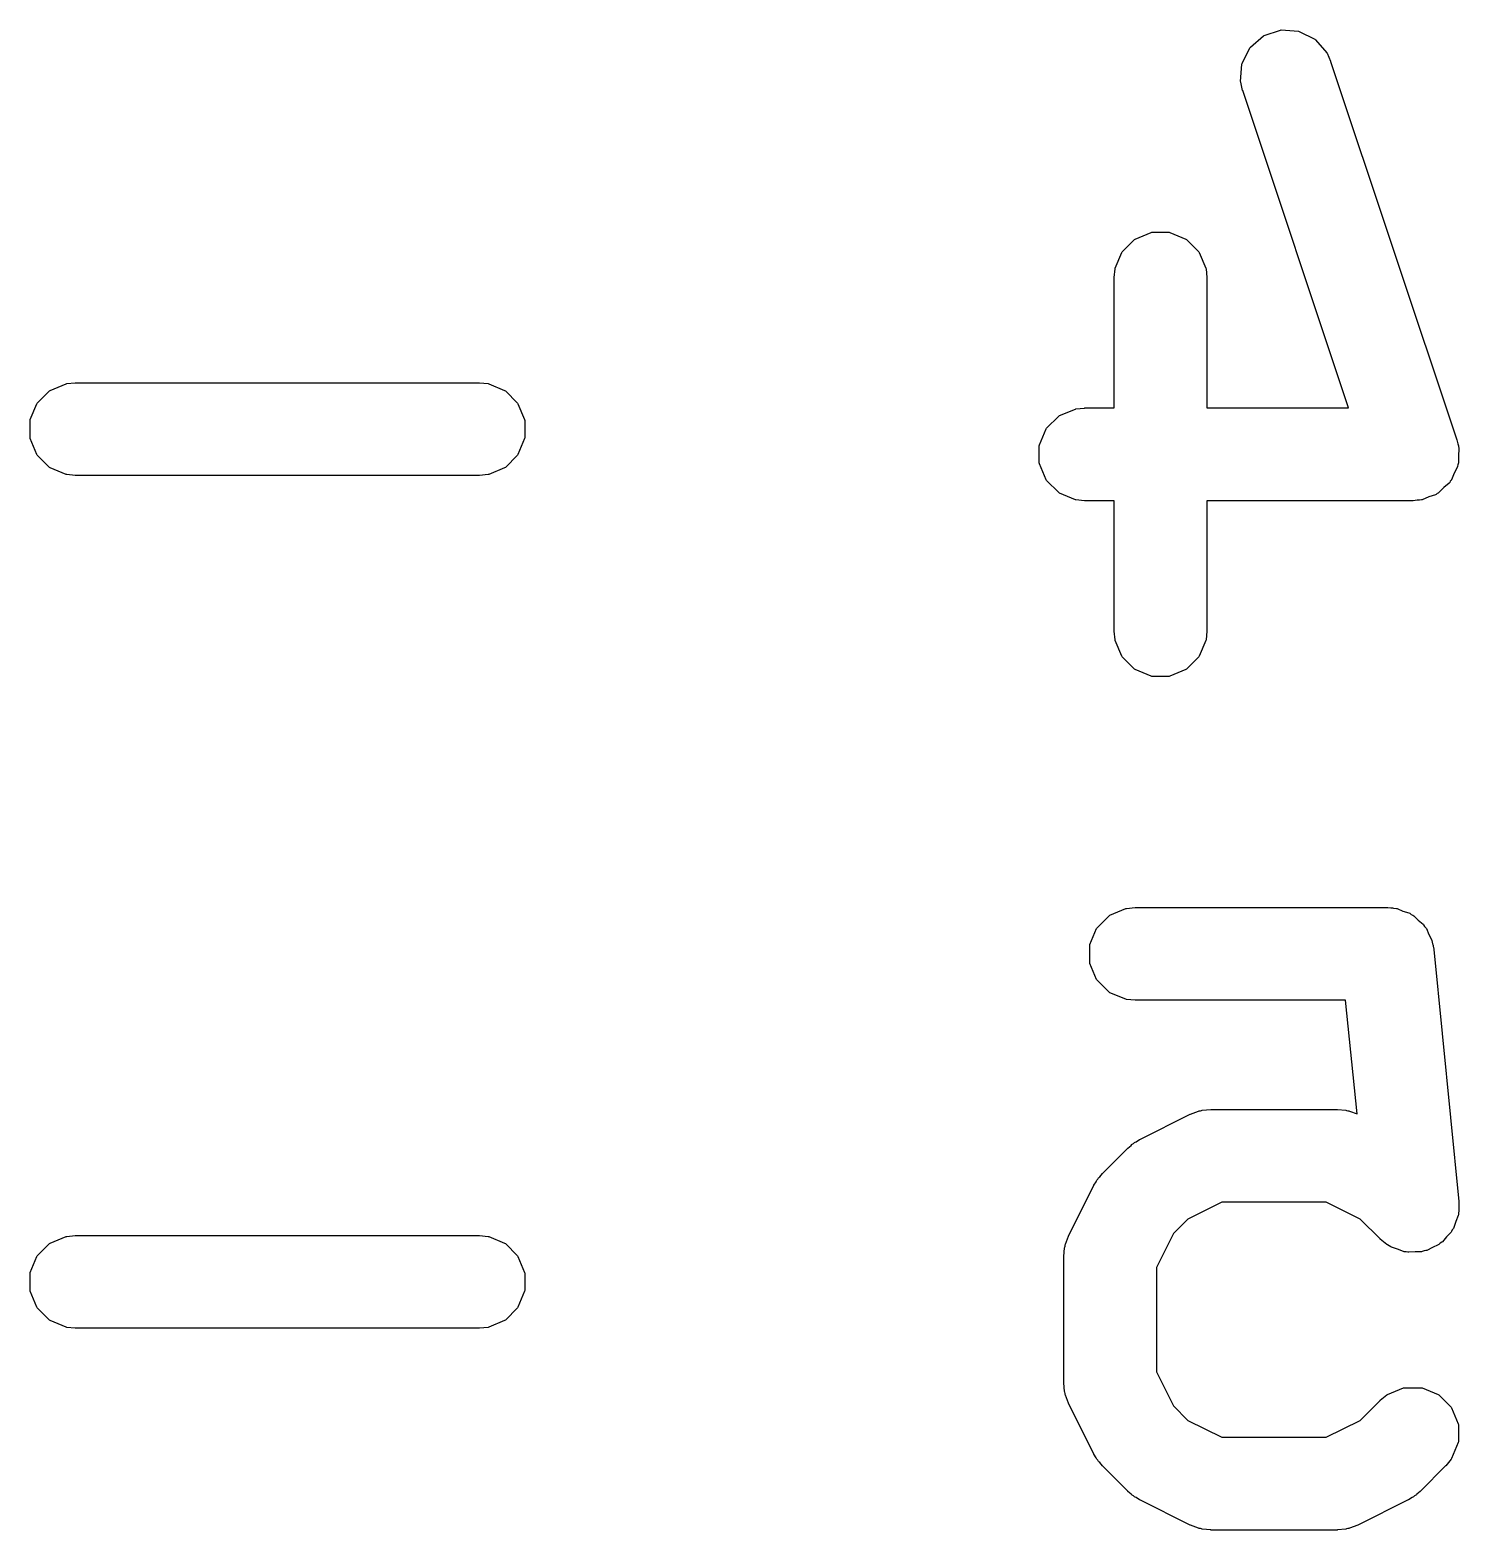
# Model space of a CAD drawing. Header units: millimetres. Extents: x 73.1 to 170.6, y -160.7 to -95.4.
# Drawn here: x 163.839 to 167.075, y -104.648 to -101.249 of the extents above; entities that cross this region are included whole.
import ezdxf

# ---------------------------------------------------------------- set-up
doc = ezdxf.new("R2010")
doc.units = ezdxf.units.MM
doc.layers.add('B.Silkscreen', color=31, linetype='CONTINUOUS', true_color=0xe8b2a7)

msp = doc.modelspace()

# ---------------------------------------------------------------- linework, layer by layer
at = {"layer": 'B.Silkscreen', "linetype": 'CONTINUOUS'}
for p, q in [((166.602604, -101.288383), (166.63208, -101.262818)), ((166.63208, -101.262818), (166.633775, -101.261852)), ((166.633775, -101.261852), (166.670791, -101.249514)), ((166.670791, -101.249514), (166.672726, -101.24927)), ((166.672726, -101.24927), (166.711646, -101.252036)), ((166.711646, -101.252036), (166.713528, -101.252551)), ((166.713528, -101.252551), (166.748427, -101.270001)), ((166.583958, -101.324823), (166.601408, -101.289924)), ((166.601408, -101.289924), (166.602604, -101.288383)), ((166.748427, -101.270001), (166.749968, -101.271197)), ((166.749968, -101.271197), (166.775533, -101.300673)), ((166.775533, -101.300673), (166.776322, -101.301911)), ((166.776322, -101.301911), (166.784313, -101.319811)), ((166.580677, -101.365625), (166.583443, -101.326705)), ((166.583443, -101.326705), (166.583958, -101.324823)), ((166.784313, -101.319811), (166.78449, -101.320268)), ((166.78449, -101.320268), (167.070204, -102.17741)), ((166.580788, -101.367088), (166.580677, -101.365625)), ((166.585135, -101.386204), (166.580788, -101.367088)), ((166.585268, -101.386676), (166.585135, -101.386204)), ((166.824914, -102.105614), (166.585268, -101.386676)), ((166.341695, -101.722848), (166.377743, -101.707916)), ((166.377743, -101.707916), (166.379656, -101.707535)), ((166.379656, -101.707535), (166.418674, -101.707535)), ((166.418674, -101.707535), (166.420587, -101.707916)), ((166.420587, -101.707916), (166.456635, -101.722848)), ((166.312482, -101.751521), (166.340072, -101.723931)), ((166.340072, -101.723931), (166.341695, -101.722848)), ((166.456635, -101.722848), (166.458258, -101.723931)), ((166.458258, -101.723931), (166.485848, -101.751521)), ((166.296467, -101.789192), (166.311399, -101.753144)), ((166.311399, -101.753144), (166.312482, -101.751521)), ((166.485848, -101.751521), (166.486931, -101.753144)), ((166.486931, -101.753144), (166.501863, -101.789192)), ((166.294165, -101.810614), (166.294189, -101.810124)), ((166.294165, -102.105614), (166.294165, -101.810614)), ((166.294189, -101.810124), (166.29611, -101.790615)), ((166.29611, -101.790615), (166.296467, -101.789192)), ((166.501863, -101.789192), (166.50222, -101.790615)), ((166.50222, -101.790615), (166.504141, -101.810124)), ((166.504141, -101.810124), (166.504165, -101.810614)), ((166.504165, -101.810614), (166.504165, -102.105614)), ((163.922023, -102.050417), (163.941532, -102.048496)), ((163.941532, -102.048496), (163.942022, -102.048472)), ((163.942022, -102.048472), (164.856307, -102.048472)), ((164.856307, -102.048472), (164.856797, -102.048496)), ((164.856797, -102.048496), (164.876306, -102.050417)), ((163.855339, -102.094379), (163.882929, -102.066789)), ((163.882929, -102.066789), (163.884552, -102.065706)), ((163.884552, -102.065706), (163.9206, -102.050774)), ((163.9206, -102.050774), (163.922023, -102.050417)), ((164.876306, -102.050417), (164.877729, -102.050774)), ((164.877729, -102.050774), (164.913777, -102.065706)), ((164.913777, -102.065706), (164.9154, -102.066789)), ((164.9154, -102.066789), (164.94299, -102.094379)), ((163.839324, -102.13205), (163.854256, -102.096002)), ((163.854256, -102.096002), (163.855339, -102.094379)), ((164.94299, -102.094379), (164.944073, -102.096002)), ((164.944073, -102.096002), (164.959005, -102.13205)), ((166.170266, -102.122848), (166.206314, -102.107916)), ((166.206314, -102.107916), (166.207737, -102.107559)), ((166.207737, -102.107559), (166.227246, -102.105638)), ((166.227246, -102.105638), (166.227736, -102.105614)), ((166.227736, -102.105614), (166.294165, -102.105614)), ((166.504165, -102.105614), (166.824914, -102.105614)), ((163.838943, -102.133963), (163.839324, -102.13205)), ((163.838943, -102.172981), (163.838943, -102.133963)), ((164.959005, -102.13205), (164.959386, -102.133963)), ((164.959386, -102.133963), (164.959386, -102.172981)), ((166.13997, -102.153144), (166.141053, -102.151521)), ((166.141053, -102.151521), (166.168643, -102.123931)), ((166.168643, -102.123931), (166.170266, -102.122848)), ((163.839324, -102.174894), (163.838943, -102.172981)), ((163.854256, -102.210942), (163.839324, -102.174894)), ((164.959005, -102.174894), (164.944073, -102.210942)), ((164.959386, -102.172981), (164.959005, -102.174894)), ((166.125038, -102.189192), (166.13997, -102.153144)), ((167.070204, -102.17741), (167.070337, -102.177882)), ((167.070337, -102.177882), (167.072442, -102.187143)), ((163.855339, -102.212565), (163.854256, -102.210942)), ((163.882929, -102.240155), (163.855339, -102.212565)), ((164.94299, -102.212565), (164.9154, -102.240155)), ((164.944073, -102.210942), (164.94299, -102.212565)), ((166.124657, -102.191105), (166.125038, -102.189192)), ((166.124657, -102.230123), (166.124657, -102.191105)), ((167.072442, -102.187143), (167.073291, -102.189191)), ((167.073291, -102.189191), (167.073672, -102.191105)), ((167.073672, -102.191105), (167.073672, -102.192547)), ((167.073672, -102.192547), (167.074684, -102.196998)), ((167.074795, -102.198461), (167.073672, -102.214262)), ((167.073672, -102.214262), (167.073672, -102.230123)), ((167.074684, -102.196998), (167.074795, -102.198461)), ((163.884552, -102.241238), (163.882929, -102.240155)), ((163.9206, -102.25617), (163.884552, -102.241238)), ((164.913777, -102.241238), (164.877729, -102.25617)), ((164.9154, -102.240155), (164.913777, -102.241238)), ((166.125038, -102.232036), (166.124657, -102.230123)), ((166.13997, -102.268084), (166.125038, -102.232036)), ((167.064422, -102.253444), (167.058359, -102.268084)), ((167.071514, -102.239263), (167.064422, -102.253444)), ((167.072029, -102.23738), (167.071514, -102.239263)), ((167.072225, -102.234607), (167.072029, -102.23738)), ((167.073291, -102.232037), (167.072225, -102.234607)), ((167.073672, -102.230123), (167.073291, -102.232037)), ((163.922023, -102.256527), (163.9206, -102.25617)), ((163.941532, -102.258448), (163.922023, -102.256527)), ((163.942022, -102.258472), (163.941532, -102.258448)), ((164.856307, -102.258472), (163.942022, -102.258472)), ((164.856797, -102.258448), (164.856307, -102.258472)), ((164.876306, -102.256527), (164.856797, -102.258448)), ((164.877729, -102.25617), (164.876306, -102.256527)), ((166.141053, -102.269707), (166.13997, -102.268084)), ((166.168643, -102.297297), (166.141053, -102.269707)), ((167.040891, -102.286089), (167.029686, -102.297296)), ((167.052868, -102.275703), (167.040891, -102.286089)), ((167.054064, -102.274162), (167.052868, -102.275703)), ((167.055307, -102.271673), (167.054064, -102.274162)), ((167.057275, -102.269707), (167.055307, -102.271673)), ((167.058359, -102.268084), (167.057275, -102.269707)), ((166.170266, -102.29838), (166.168643, -102.297297)), ((166.206314, -102.313312), (166.170266, -102.29838)), ((166.207737, -102.313669), (166.206314, -102.313312)), ((166.227246, -102.31559), (166.207737, -102.313669)), ((166.227736, -102.315614), (166.227246, -102.31559)), ((166.294165, -102.315614), (166.227736, -102.315614)), ((166.294165, -102.610614), (166.294165, -102.315614)), ((166.970593, -102.315614), (166.504165, -102.315614)), ((166.504165, -102.315614), (166.504165, -102.610614)), ((166.971083, -102.31559), (166.970593, -102.315614)), ((166.980535, -102.314658), (166.971083, -102.31559)), ((166.982744, -102.314816), (166.980535, -102.314658)), ((166.984682, -102.314572), (166.982744, -102.314816)), ((166.986049, -102.314116), (166.984682, -102.314572)), ((166.990592, -102.313669), (166.986049, -102.314116)), ((166.992016, -102.313312), (166.990592, -102.313669)), ((167.006646, -102.30725), (166.992016, -102.313312)), ((167.021697, -102.302235), (167.006646, -102.30725)), ((167.023393, -102.301267), (167.021697, -102.302235)), ((167.025493, -102.299444), (167.023393, -102.301267)), ((167.028062, -102.298381), (167.025493, -102.299444)), ((167.029686, -102.297296), (167.028062, -102.298381)), ((166.294189, -102.611104), (166.294165, -102.610614)), ((166.29611, -102.630613), (166.294189, -102.611104)), ((166.504141, -102.611104), (166.50222, -102.630613)), ((166.504165, -102.610614), (166.504141, -102.611104)), ((166.296467, -102.632036), (166.29611, -102.630613)), ((166.311399, -102.668084), (166.296467, -102.632036)), ((166.501863, -102.632036), (166.486931, -102.668084)), ((166.50222, -102.630613), (166.501863, -102.632036)), ((166.312482, -102.669707), (166.311399, -102.668084)), ((166.340072, -102.697297), (166.312482, -102.669707)), ((166.485848, -102.669707), (166.458258, -102.697297)), ((166.486931, -102.668084), (166.485848, -102.669707)), ((166.341695, -102.69838), (166.340072, -102.697297)), ((166.377743, -102.713312), (166.341695, -102.69838)), ((166.379656, -102.713693), (166.377743, -102.713312)), ((166.418674, -102.713693), (166.379656, -102.713693)), ((166.420587, -102.713312), (166.418674, -102.713693)), ((166.456635, -102.69838), (166.420587, -102.713312)), ((166.458258, -102.697297), (166.456635, -102.69838)), ((166.3206, -103.239848), (166.322023, -103.239491)), ((166.322023, -103.239491), (166.341532, -103.23757)), ((166.341532, -103.23757), (166.342022, -103.237546)), ((166.342022, -103.237546), (166.91345, -103.237546)), ((166.91345, -103.237546), (166.91394, -103.23757)), ((166.91394, -103.23757), (166.920664, -103.238231)), ((166.920664, -103.238231), (166.922607, -103.238038)), ((166.922607, -103.238038), (166.924546, -103.238226)), ((166.924546, -103.238226), (166.926455, -103.238801)), ((166.926455, -103.238801), (166.933449, -103.239491)), ((166.933449, -103.239491), (166.934873, -103.239848)), ((166.255339, -103.283453), (166.282929, -103.255863)), ((166.282929, -103.255863), (166.284552, -103.25478)), ((166.284552, -103.25478), (166.3206, -103.239848)), ((166.934873, -103.239848), (166.948149, -103.245347)), ((166.948149, -103.245347), (166.961902, -103.249497)), ((166.961902, -103.249497), (166.963624, -103.250414)), ((166.963624, -103.250414), (166.966949, -103.253134)), ((166.966949, -103.253134), (166.970921, -103.25478)), ((166.970921, -103.25478), (166.972543, -103.255863)), ((166.972543, -103.255863), (166.982706, -103.266026)), ((166.982706, -103.266026), (166.993822, -103.275121)), ((166.239324, -103.321124), (166.254256, -103.285076)), ((166.254256, -103.285076), (166.255339, -103.283453)), ((166.993822, -103.275121), (166.995062, -103.276628)), ((166.995062, -103.276628), (166.997091, -103.280411)), ((166.997091, -103.280411), (167.000133, -103.283453)), ((167.000133, -103.283453), (167.001216, -103.285076)), ((167.001216, -103.285076), (167.006711, -103.298344)), ((167.006711, -103.298344), (167.013507, -103.311011)), ((166.238943, -103.323037), (166.239324, -103.321124)), ((166.238943, -103.362055), (166.238943, -103.323037)), ((167.013507, -103.311011), (167.014003, -103.312392)), ((167.014003, -103.312392), (167.015382, -103.319275)), ((167.015382, -103.319275), (167.016148, -103.321123)), ((167.016148, -103.321123), (167.016529, -103.323037)), ((167.016529, -103.323037), (167.016529, -103.324992)), ((167.016529, -103.324992), (167.017856, -103.331613)), ((167.017856, -103.331613), (167.017929, -103.332098)), ((167.017929, -103.332098), (167.075072, -103.903527)), ((166.239324, -103.363968), (166.238943, -103.362055)), ((166.254256, -103.400016), (166.239324, -103.363968)), ((166.255339, -103.401639), (166.254256, -103.400016)), ((166.282929, -103.429229), (166.255339, -103.401639)), ((166.284552, -103.430312), (166.282929, -103.429229)), ((166.3206, -103.445244), (166.284552, -103.430312)), ((166.322023, -103.445601), (166.3206, -103.445244)), ((166.341532, -103.447522), (166.322023, -103.445601)), ((166.342022, -103.447546), (166.341532, -103.447522)), ((166.818426, -103.447546), (166.342022, -103.447546)), ((166.844171, -103.705001), (166.818426, -103.447546)), ((166.352207, -103.762917), (166.466493, -103.705774)), ((166.466493, -103.705774), (166.466942, -103.705576)), ((166.466942, -103.705576), (166.48525, -103.69857)), ((166.48525, -103.69857), (166.486682, -103.698253)), ((166.486682, -103.698253), (166.489453, -103.698055)), ((166.489453, -103.698055), (166.492028, -103.69699)), ((166.492028, -103.69699), (166.493451, -103.696634)), ((166.493451, -103.696634), (166.51296, -103.694713)), ((166.51296, -103.694713), (166.51345, -103.694689)), ((166.51345, -103.694689), (166.799165, -103.694689)), ((166.799165, -103.694689), (166.799655, -103.694713)), ((166.799655, -103.694713), (166.819164, -103.696634)), ((166.819164, -103.696634), (166.820587, -103.696991)), ((166.820587, -103.696991), (166.823157, -103.698055)), ((166.823157, -103.698055), (166.825933, -103.698253)), ((166.825933, -103.698253), (166.827365, -103.69857)), ((166.827365, -103.69857), (166.844171, -103.705001)), ((166.267775, -103.839728), (166.324918, -103.782586)), ((166.324918, -103.782586), (166.325282, -103.782257)), ((166.325282, -103.782257), (166.332622, -103.776231)), ((166.332622, -103.776231), (166.334077, -103.774555)), ((166.334077, -103.774555), (166.335188, -103.773601)), ((166.335188, -103.773601), (166.337934, -103.771871)), ((166.337934, -103.771871), (166.340436, -103.769819)), ((166.340436, -103.769819), (166.341692, -103.769066)), ((166.341692, -103.769066), (166.343739, -103.768216)), ((166.343739, -103.768216), (166.35178, -103.763157)), ((166.35178, -103.763157), (166.352207, -103.762917)), ((166.257063, -103.852742), (166.258791, -103.849999)), ((166.258791, -103.849999), (166.259745, -103.848887)), ((166.259745, -103.848887), (166.261421, -103.847432)), ((166.261421, -103.847432), (166.267446, -103.840092)), ((166.267446, -103.840092), (166.267775, -103.839728)), ((166.190964, -103.981304), (166.248107, -103.867017)), ((166.248107, -103.867017), (166.248347, -103.86659)), ((166.248347, -103.86659), (166.253407, -103.858548)), ((166.253407, -103.858548), (166.254256, -103.856503)), ((166.254256, -103.856503), (166.255009, -103.855247)), ((166.255009, -103.855247), (166.257063, -103.852742)), ((166.538237, -103.904689), (166.461361, -103.943126)), ((166.774377, -103.904689), (166.538237, -103.904689)), ((166.851251, -103.943126), (166.774377, -103.904689)), ((167.075072, -103.903527), (167.075097, -103.904018)), ((167.075097, -103.904018), (167.075126, -103.923621)), ((166.461361, -103.943126), (166.428316, -103.976172)), ((166.896347, -103.988221), (166.851251, -103.943126)), ((167.067792, -103.948669), (167.063642, -103.962427)), ((167.07329, -103.935398), (167.067792, -103.948669)), ((167.073671, -103.933484), (167.07329, -103.935398)), ((167.074913, -103.925072), (167.073671, -103.929188)), ((167.073671, -103.929188), (167.073671, -103.933484)), ((167.075126, -103.923621), (167.074913, -103.925072)), ((163.884552, -103.997638), (163.9206, -103.982706)), ((163.9206, -103.982706), (163.922023, -103.982349)), ((163.922023, -103.982349), (163.941532, -103.980428)), ((163.941532, -103.980428), (163.942022, -103.980404)), ((163.942022, -103.980404), (164.856307, -103.980404)), ((164.856307, -103.980404), (164.856797, -103.980428)), ((164.856797, -103.980428), (164.876306, -103.982349)), ((164.876306, -103.982349), (164.877729, -103.982706)), ((164.877729, -103.982706), (164.913777, -103.997638)), ((166.18376, -104.000061), (166.190766, -103.981753)), ((166.190766, -103.981753), (166.190964, -103.981304)), ((166.428316, -103.976172), (166.389879, -104.053047)), ((167.047115, -103.983226), (167.038018, -103.994347)), ((167.057275, -103.973068), (167.047115, -103.983226)), ((167.05836, -103.971445), (167.057275, -103.973068)), ((167.060004, -103.967473), (167.05836, -103.971445)), ((167.062725, -103.964149), (167.060004, -103.967473)), ((167.063642, -103.962427), (167.062725, -103.964149)), ((163.855339, -104.026311), (163.882929, -103.998721)), ((163.882929, -103.998721), (163.884552, -103.997638)), ((164.913777, -103.997638), (164.9154, -103.998721)), ((164.9154, -103.998721), (164.94299, -104.026311)), ((166.179903, -104.027771), (166.181824, -104.008262)), ((166.181824, -104.008262), (166.18218, -104.006839)), ((166.18218, -104.006839), (166.183245, -104.004264)), ((166.183245, -104.004264), (166.183443, -104.001493)), ((166.183443, -104.001493), (166.18376, -104.000061)), ((166.89671, -103.98855), (166.896347, -103.988221)), ((166.911863, -104.000987), (166.89671, -103.98855)), ((166.913122, -104.001742), (166.911863, -104.000987)), ((166.917094, -104.003387), (166.913122, -104.001742)), ((166.920419, -104.006107), (166.917094, -104.003387)), ((166.922141, -104.007024), (166.920419, -104.006107)), ((166.9359, -104.011175), (166.922141, -104.007024)), ((166.949171, -104.016672), (166.9359, -104.011175)), ((166.951084, -104.017053), (166.949171, -104.016672)), ((166.95538, -104.017053), (166.951084, -104.017053)), ((166.959496, -104.018295), (166.95538, -104.017053)), ((166.961437, -104.018483), (166.959496, -104.018295)), ((166.975738, -104.017053), (166.961437, -104.018483)), ((166.990102, -104.017053), (166.975738, -104.017053)), ((166.992016, -104.016672), (166.990102, -104.017053)), ((166.995982, -104.015028), (166.992016, -104.016672)), ((167.000261, -104.014601), (166.995982, -104.015028)), ((167.002128, -104.014032), (167.000261, -104.014601)), ((167.014788, -104.007239), (167.002128, -104.014032)), ((167.028063, -104.001742), (167.014788, -104.007239)), ((167.029686, -104.000657), (167.028063, -104.001742)), ((167.032724, -103.997617), (167.029686, -104.000657)), ((167.036511, -103.995587), (167.032724, -103.997617)), ((167.038018, -103.994347), (167.036511, -103.995587)), ((163.839324, -104.063982), (163.854256, -104.027934)), ((163.854256, -104.027934), (163.855339, -104.026311)), ((164.94299, -104.026311), (164.944073, -104.027934)), ((164.944073, -104.027934), (164.959005, -104.063982)), ((166.179879, -104.028261), (166.179903, -104.027771)), ((166.179879, -104.313975), (166.179879, -104.028261)), ((166.389879, -104.053047), (166.389879, -104.289188)), ((163.838943, -104.065895), (163.839324, -104.063982)), ((163.838943, -104.104913), (163.838943, -104.065895)), ((164.959005, -104.063982), (164.959386, -104.065895)), ((164.959386, -104.065895), (164.959386, -104.104913)), ((163.839324, -104.106826), (163.838943, -104.104913)), ((163.854256, -104.142874), (163.839324, -104.106826)), ((164.959005, -104.106826), (164.944073, -104.142874)), ((164.959386, -104.104913), (164.959005, -104.106826)), ((163.855339, -104.144497), (163.854256, -104.142874)), ((163.882929, -104.172087), (163.855339, -104.144497)), ((164.94299, -104.144497), (164.9154, -104.172087)), ((164.944073, -104.142874), (164.94299, -104.144497)), ((163.884552, -104.17317), (163.882929, -104.172087)), ((163.9206, -104.188102), (163.884552, -104.17317)), ((163.922023, -104.188459), (163.9206, -104.188102)), ((163.941532, -104.19038), (163.922023, -104.188459)), ((163.942022, -104.190404), (163.941532, -104.19038)), ((164.856307, -104.190404), (163.942022, -104.190404)), ((164.856797, -104.19038), (164.856307, -104.190404)), ((164.876306, -104.188459), (164.856797, -104.19038)), ((164.877729, -104.188102), (164.876306, -104.188459)), ((164.913777, -104.17317), (164.877729, -104.188102)), ((164.9154, -104.172087), (164.913777, -104.17317)), ((166.389879, -104.289188), (166.428316, -104.366062)), ((166.179903, -104.314465), (166.179879, -104.313975)), ((166.181824, -104.333974), (166.179903, -104.314465)), ((166.913122, -104.340495), (166.949171, -104.325564)), ((166.949171, -104.325564), (166.951084, -104.325183)), ((166.951084, -104.325183), (166.990102, -104.325183)), ((166.990102, -104.325183), (166.992015, -104.325564)), ((166.992015, -104.325564), (167.028063, -104.340495)), ((166.182181, -104.335397), (166.181824, -104.333974)), ((166.183245, -104.337967), (166.182181, -104.335397)), ((166.183443, -104.340743), (166.183245, -104.337967)), ((166.18376, -104.342175), (166.183443, -104.340743)), ((166.190766, -104.360483), (166.18376, -104.342175)), ((166.190964, -104.360932), (166.190766, -104.360483)), ((166.248107, -104.475219), (166.190964, -104.360932)), ((166.851251, -104.399108), (166.896347, -104.354015)), ((166.896347, -104.354015), (166.89671, -104.353686)), ((166.89671, -104.353686), (166.911863, -104.341249)), ((166.911863, -104.341249), (166.913122, -104.340495)), ((167.028063, -104.340495), (167.029686, -104.341578)), ((167.029686, -104.341578), (167.057276, -104.369168)), ((166.428316, -104.366062), (166.461362, -104.399109)), ((167.057276, -104.369168), (167.058359, -104.370791)), ((167.058359, -104.370791), (167.07329, -104.406839)), ((166.461362, -104.399109), (166.538237, -104.437546)), ((166.774378, -104.437546), (166.851251, -104.399108)), ((167.07329, -104.406839), (167.073671, -104.408752)), ((167.073671, -104.408752), (167.073671, -104.44777)), ((166.538237, -104.437546), (166.774378, -104.437546)), ((167.07329, -104.449683), (167.058359, -104.485732)), ((167.073671, -104.44777), (167.07329, -104.449683)), ((166.248347, -104.475646), (166.248107, -104.475219)), ((166.253408, -104.483687), (166.248347, -104.475646)), ((166.254256, -104.485732), (166.253408, -104.483687)), ((166.25501, -104.48699), (166.254256, -104.485732)), ((166.257062, -104.489491), (166.25501, -104.48699)), ((166.258791, -104.492237), (166.257062, -104.489491)), ((166.259746, -104.49335), (166.258791, -104.492237)), ((166.261422, -104.494803), (166.259746, -104.49335)), ((166.267446, -104.502144), (166.261422, -104.494803)), ((167.057605, -104.486991), (167.045168, -104.502144)), ((167.058359, -104.485732), (167.057605, -104.486991)), ((166.267775, -104.502508), (166.267446, -104.502144)), ((166.324918, -104.55965), (166.267775, -104.502508)), ((167.044839, -104.502508), (166.987697, -104.559651)), ((167.045168, -104.502144), (167.044839, -104.502508)), ((166.325282, -104.559979), (166.324918, -104.55965)), ((166.332621, -104.566003), (166.325282, -104.559979)), ((166.987333, -104.55998), (166.979993, -104.566003)), ((166.987697, -104.559651), (166.987333, -104.55998)), ((166.334077, -104.567681), (166.332621, -104.566003)), ((166.335191, -104.568636), (166.334077, -104.567681)), ((166.337926, -104.570357), (166.335191, -104.568636)), ((166.340434, -104.572416), (166.337926, -104.570357)), ((166.341694, -104.57317), (166.340434, -104.572416)), ((166.343741, -104.574017), (166.341694, -104.57317)), ((166.35178, -104.579078), (166.343741, -104.574017)), ((166.352208, -104.579319), (166.35178, -104.579078)), ((166.466493, -104.636461), (166.352208, -104.579319)), ((166.960407, -104.579319), (166.846122, -104.636461)), ((166.960835, -104.579078), (166.960407, -104.579319)), ((166.96887, -104.574018), (166.960835, -104.579078)), ((166.970919, -104.573171), (166.96887, -104.574018)), ((166.972179, -104.572416), (166.970919, -104.573171)), ((166.974681, -104.570362), (166.972179, -104.572416)), ((166.977424, -104.568636), (166.974681, -104.570362)), ((166.978539, -104.56768), (166.977424, -104.568636)), ((166.979993, -104.566003), (166.978539, -104.56768)), ((166.466942, -104.636659), (166.466493, -104.636461)), ((166.48525, -104.643665), (166.466942, -104.636659)), ((166.486683, -104.643982), (166.48525, -104.643665)), ((166.489455, -104.644178), (166.486683, -104.643982)), ((166.492027, -104.645244), (166.489455, -104.644178)), ((166.493451, -104.645601), (166.492027, -104.645244)), ((166.51296, -104.647522), (166.493451, -104.645601)), ((166.51345, -104.647546), (166.51296, -104.647522)), ((166.799165, -104.647546), (166.51345, -104.647546)), ((166.799655, -104.647522), (166.799165, -104.647546)), ((166.819164, -104.645601), (166.799655, -104.647522)), ((166.820588, -104.645244), (166.819164, -104.645601)), ((166.823158, -104.644178), (166.820588, -104.645244)), ((166.825931, -104.643982), (166.823158, -104.644178)), ((166.827365, -104.643665), (166.825931, -104.643982)), ((166.845673, -104.636659), (166.827365, -104.643665)), ((166.846122, -104.636461), (166.845673, -104.636659))]:
    msp.add_line(p, q, dxfattribs=at)

doc.saveas('drawing.dxf')
